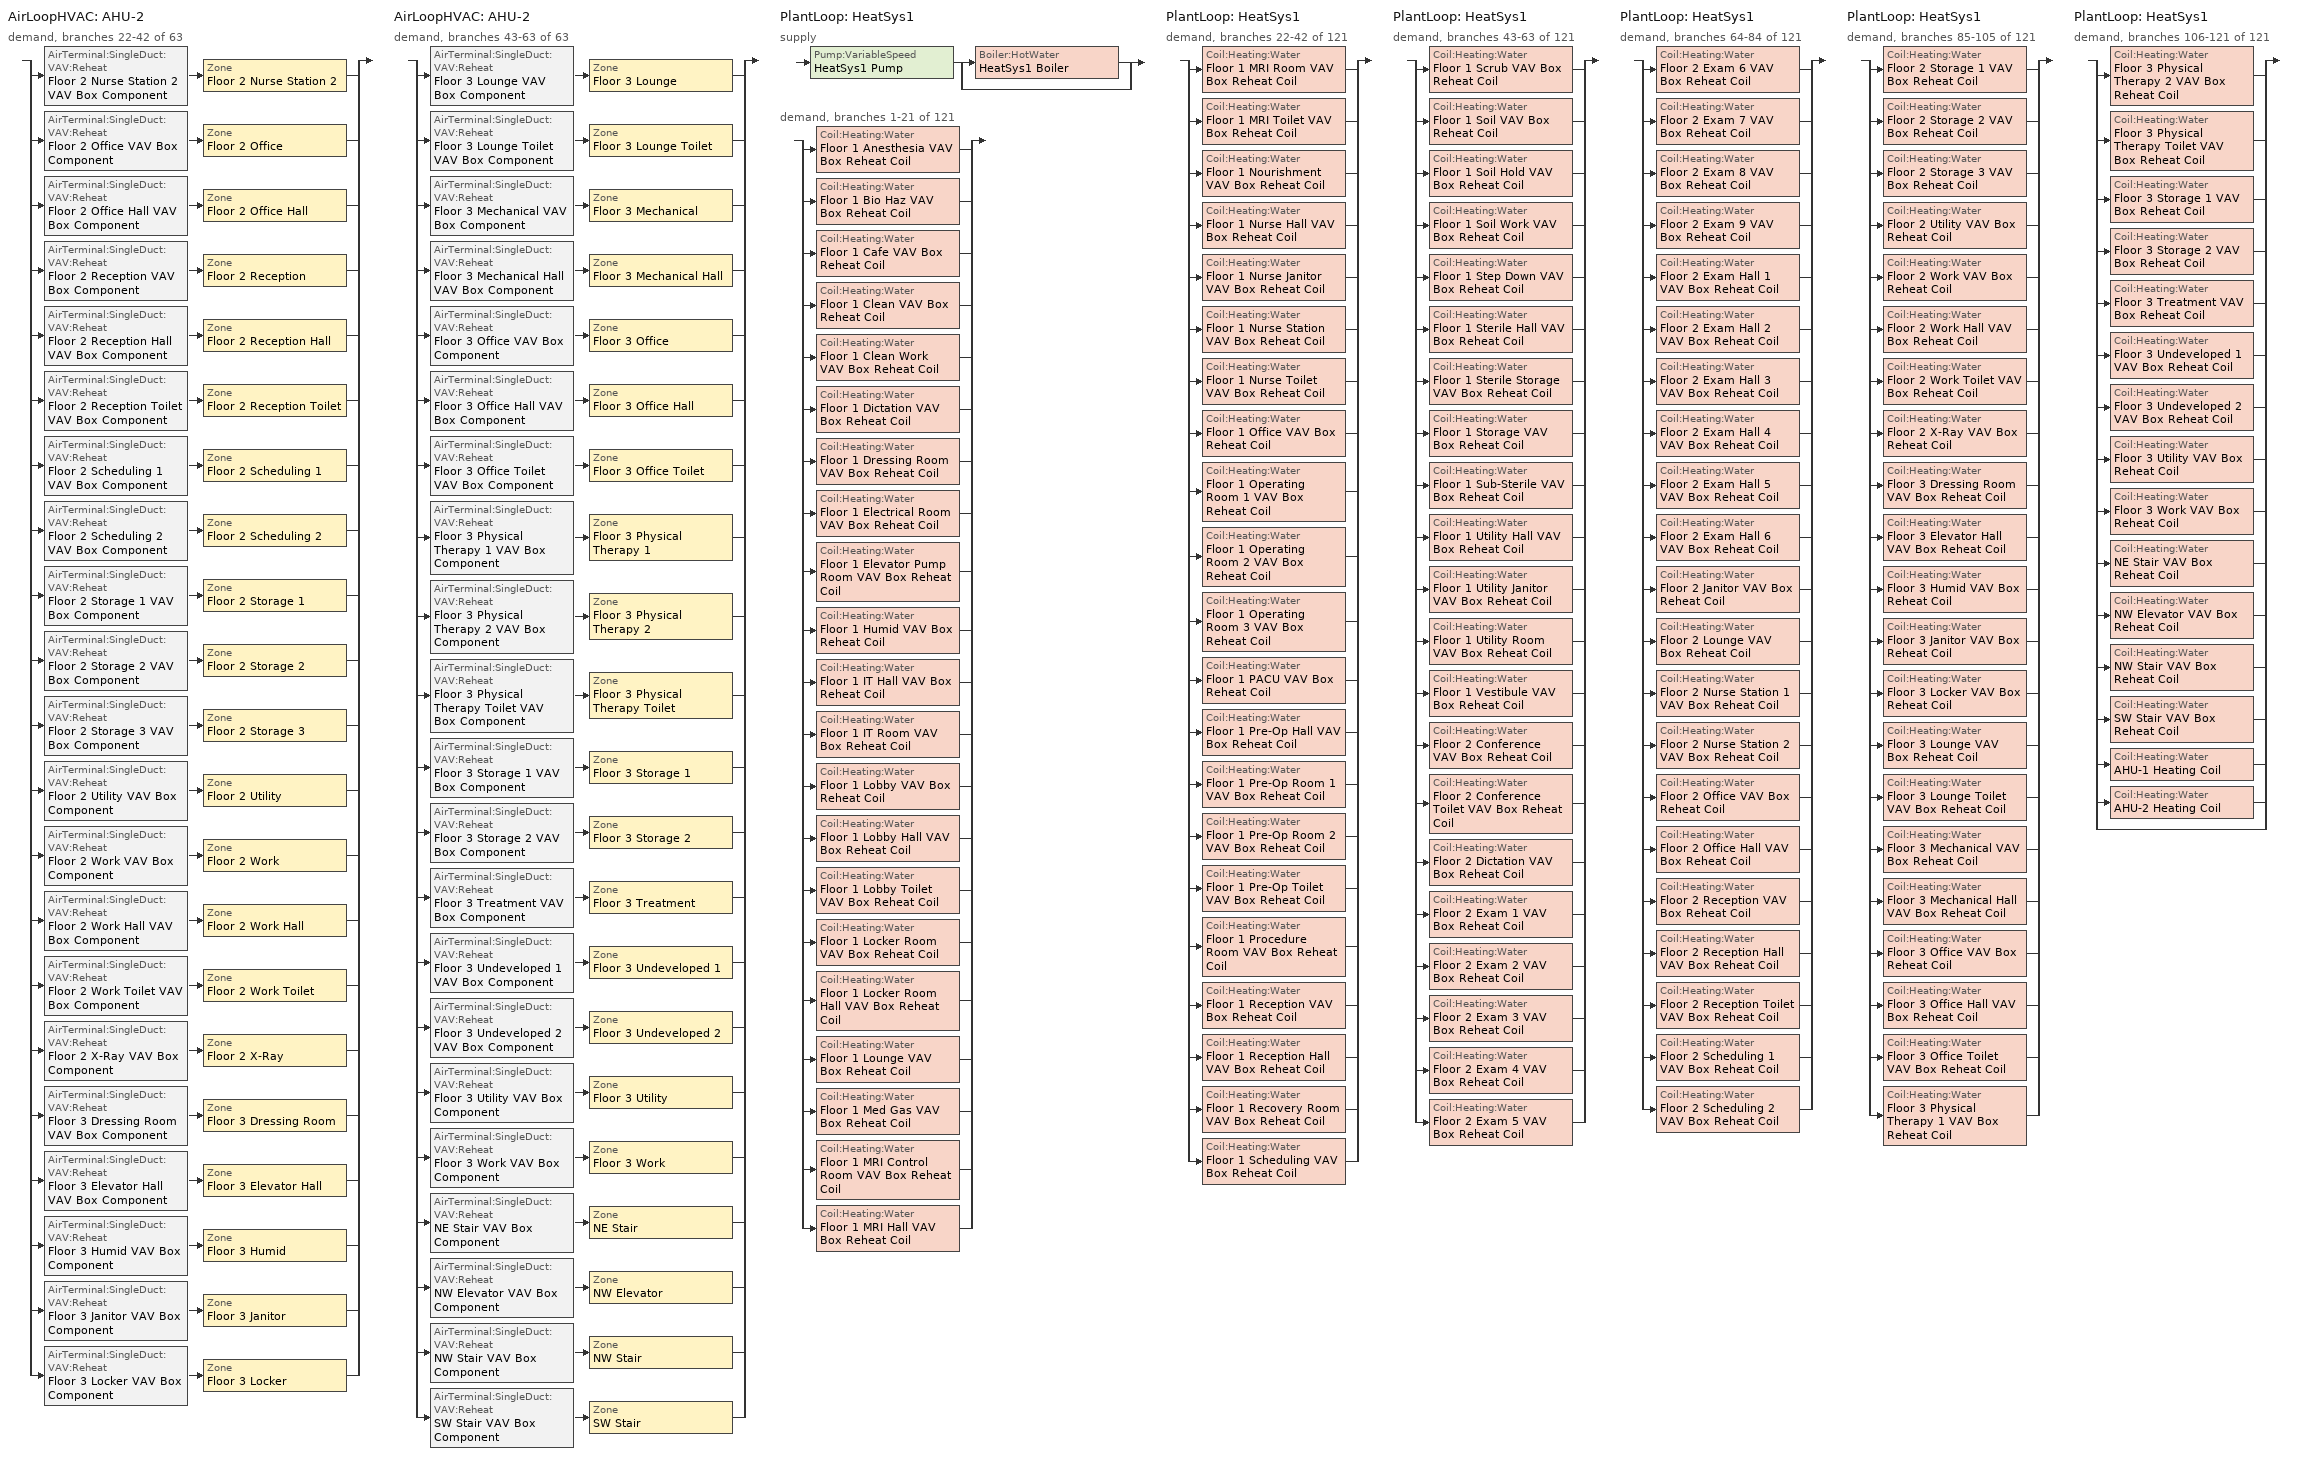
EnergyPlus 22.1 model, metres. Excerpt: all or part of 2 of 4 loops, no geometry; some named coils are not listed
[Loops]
AirLoopHVAC 'AHU-2'
 demand, branches 22-42 of 63: split
  | AirTerminal:SingleDuct:VAV:Reheat 'Floor 2 Nurse Station 2 VAV Box Component' > Zone 'Floor 2 Nurse Station 2'
  | AirTerminal:SingleDuct:VAV:Reheat 'Floor 2 Office VAV Box Component' > Zone 'Floor 2 Office'
  | AirTerminal:SingleDuct:VAV:Reheat 'Floor 2 Office Hall VAV Box Component' > Zone 'Floor 2 Office Hall'
  | AirTerminal:SingleDuct:VAV:Reheat 'Floor 2 Reception VAV Box Component' > Zone 'Floor 2 Reception'
  | AirTerminal:SingleDuct:VAV:Reheat 'Floor 2 Reception Hall VAV Box Component' > Zone 'Floor 2 Reception Hall'
  | AirTerminal:SingleDuct:VAV:Reheat 'Floor 2 Reception Toilet VAV Box Component' > Zone 'Floor 2 Reception Toilet'
  | AirTerminal:SingleDuct:VAV:Reheat 'Floor 2 Scheduling 1 VAV Box Component' > Zone 'Floor 2 Scheduling 1'
  | AirTerminal:SingleDuct:VAV:Reheat 'Floor 2 Scheduling 2 VAV Box Component' > Zone 'Floor 2 Scheduling 2'
  | AirTerminal:SingleDuct:VAV:Reheat 'Floor 2 Storage 1 VAV Box Component' > Zone 'Floor 2 Storage 1'
  | AirTerminal:SingleDuct:VAV:Reheat 'Floor 2 Storage 2 VAV Box Component' > Zone 'Floor 2 Storage 2'
  | AirTerminal:SingleDuct:VAV:Reheat 'Floor 2 Storage 3 VAV Box Component' > Zone 'Floor 2 Storage 3'
  | AirTerminal:SingleDuct:VAV:Reheat 'Floor 2 Utility VAV Box Component' > Zone 'Floor 2 Utility'
  | AirTerminal:SingleDuct:VAV:Reheat 'Floor 2 Work VAV Box Component' > Zone 'Floor 2 Work'
  | AirTerminal:SingleDuct:VAV:Reheat 'Floor 2 Work Hall VAV Box Component' > Zone 'Floor 2 Work Hall'
  | AirTerminal:SingleDuct:VAV:Reheat 'Floor 2 Work Toilet VAV Box Component' > Zone 'Floor 2 Work Toilet'
  | AirTerminal:SingleDuct:VAV:Reheat 'Floor 2 X-Ray VAV Box Component' > Zone 'Floor 2 X-Ray'
  | AirTerminal:SingleDuct:VAV:Reheat 'Floor 3 Dressing Room VAV Box Component' > Zone 'Floor 3 Dressing Room'
  | AirTerminal:SingleDuct:VAV:Reheat 'Floor 3 Elevator Hall VAV Box Component' > Zone 'Floor 3 Elevator Hall'
  | AirTerminal:SingleDuct:VAV:Reheat 'Floor 3 Humid VAV Box Component' > Zone 'Floor 3 Humid'
  | AirTerminal:SingleDuct:VAV:Reheat 'Floor 3 Janitor VAV Box Component' > Zone 'Floor 3 Janitor'
  | AirTerminal:SingleDuct:VAV:Reheat 'Floor 3 Locker VAV Box Component' > Zone 'Floor 3 Locker'
AirLoopHVAC 'AHU-2'
 demand, branches 43-63 of 63: split
  | AirTerminal:SingleDuct:VAV:Reheat 'Floor 3 Lounge VAV Box Component' > Zone 'Floor 3 Lounge'
  | AirTerminal:SingleDuct:VAV:Reheat 'Floor 3 Lounge Toilet VAV Box Component' > Zone 'Floor 3 Lounge Toilet'
  | AirTerminal:SingleDuct:VAV:Reheat 'Floor 3 Mechanical VAV Box Component' > Zone 'Floor 3 Mechanical'
  | AirTerminal:SingleDuct:VAV:Reheat 'Floor 3 Mechanical Hall VAV Box Component' > Zone 'Floor 3 Mechanical Hall'
  | AirTerminal:SingleDuct:VAV:Reheat 'Floor 3 Office VAV Box Component' > Zone 'Floor 3 Office'
  | AirTerminal:SingleDuct:VAV:Reheat 'Floor 3 Office Hall VAV Box Component' > Zone 'Floor 3 Office Hall'
  | AirTerminal:SingleDuct:VAV:Reheat 'Floor 3 Office Toilet VAV Box Component' > Zone 'Floor 3 Office Toilet'
  | AirTerminal:SingleDuct:VAV:Reheat 'Floor 3 Physical Therapy 1 VAV Box Component' > Zone 'Floor 3 Physical Therapy 1'
  | AirTerminal:SingleDuct:VAV:Reheat 'Floor 3 Physical Therapy 2 VAV Box Component' > Zone 'Floor 3 Physical Therapy 2'
  | AirTerminal:SingleDuct:VAV:Reheat 'Floor 3 Physical Therapy Toilet VAV Box Component' > Zone 'Floor 3 Physical Therapy Toilet'
  | AirTerminal:SingleDuct:VAV:Reheat 'Floor 3 Storage 1 VAV Box Component' > Zone 'Floor 3 Storage 1'
  | AirTerminal:SingleDuct:VAV:Reheat 'Floor 3 Storage 2 VAV Box Component' > Zone 'Floor 3 Storage 2'
  | AirTerminal:SingleDuct:VAV:Reheat 'Floor 3 Treatment VAV Box Component' > Zone 'Floor 3 Treatment'
  | AirTerminal:SingleDuct:VAV:Reheat 'Floor 3 Undeveloped 1 VAV Box Component' > Zone 'Floor 3 Undeveloped 1'
  | AirTerminal:SingleDuct:VAV:Reheat 'Floor 3 Undeveloped 2 VAV Box Component' > Zone 'Floor 3 Undeveloped 2'
  | AirTerminal:SingleDuct:VAV:Reheat 'Floor 3 Utility VAV Box Component' > Zone 'Floor 3 Utility'
  | AirTerminal:SingleDuct:VAV:Reheat 'Floor 3 Work VAV Box Component' > Zone 'Floor 3 Work'
  | AirTerminal:SingleDuct:VAV:Reheat 'NE Stair VAV Box Component' > Zone 'NE Stair'
  | AirTerminal:SingleDuct:VAV:Reheat 'NW Elevator VAV Box Component' > Zone 'NW Elevator'
  | AirTerminal:SingleDuct:VAV:Reheat 'NW Stair VAV Box Component' > Zone 'NW Stair'
  | AirTerminal:SingleDuct:VAV:Reheat 'SW Stair VAV Box Component' > Zone 'SW Stair'
PlantLoop 'HeatSys1'
 supply: Pump:VariableSpeed 'HeatSys1 Pump' > split
  | Boiler:HotWater 'HeatSys1 Boiler'
  | bypass
 demand, branches 1-21 of 121: split
  | Coil:Heating:Water 'Floor 1 Anesthesia VAV Box Reheat Coil'
  | Coil:Heating:Water 'Floor 1 Bio Haz VAV Box Reheat Coil'
  | Coil:Heating:Water 'Floor 1 Cafe VAV Box Reheat Coil'
  | Coil:Heating:Water 'Floor 1 Clean VAV Box Reheat Coil'
  | Coil:Heating:Water 'Floor 1 Clean Work VAV Box Reheat Coil'
  | Coil:Heating:Water 'Floor 1 Dictation VAV Box Reheat Coil'
  | Coil:Heating:Water 'Floor 1 Dressing Room VAV Box Reheat Coil'
  | Coil:Heating:Water 'Floor 1 Electrical Room VAV Box Reheat Coil'
  | Coil:Heating:Water 'Floor 1 Elevator Pump Room VAV Box Reheat Coil'
  | Coil:Heating:Water 'Floor 1 Humid VAV Box Reheat Coil'
  | Coil:Heating:Water 'Floor 1 IT Hall VAV Box Reheat Coil'
  | Coil:Heating:Water 'Floor 1 IT Room VAV Box Reheat Coil'
  | Coil:Heating:Water 'Floor 1 Lobby VAV Box Reheat Coil'
  | Coil:Heating:Water 'Floor 1 Lobby Hall VAV Box Reheat Coil'
  | Coil:Heating:Water 'Floor 1 Lobby Toilet VAV Box Reheat Coil'
  | Coil:Heating:Water 'Floor 1 Locker Room VAV Box Reheat Coil'
  | Coil:Heating:Water 'Floor 1 Locker Room Hall VAV Box Reheat Coil'
  | Coil:Heating:Water 'Floor 1 Lounge VAV Box Reheat Coil'
  | Coil:Heating:Water 'Floor 1 Med Gas VAV Box Reheat Coil'
  | Coil:Heating:Water 'Floor 1 MRI Control Room VAV Box Reheat Coil'
  | Coil:Heating:Water 'Floor 1 MRI Hall VAV Box Reheat Coil'
PlantLoop 'HeatSys1'
 demand, branches 22-42 of 121: split
  | Coil:Heating:Water 'Floor 1 MRI Room VAV Box Reheat Coil'
  | Coil:Heating:Water 'Floor 1 MRI Toilet VAV Box Reheat Coil'
  | Coil:Heating:Water 'Floor 1 Nourishment VAV Box Reheat Coil'
  | Coil:Heating:Water 'Floor 1 Nurse Hall VAV Box Reheat Coil'
  | Coil:Heating:Water 'Floor 1 Nurse Janitor VAV Box Reheat Coil'
  | Coil:Heating:Water 'Floor 1 Nurse Station VAV Box Reheat Coil'
  | Coil:Heating:Water 'Floor 1 Nurse Toilet VAV Box Reheat Coil'
  | Coil:Heating:Water 'Floor 1 Office VAV Box Reheat Coil'
  | Coil:Heating:Water 'Floor 1 Operating Room 1 VAV Box Reheat Coil'
  | Coil:Heating:Water 'Floor 1 Operating Room 2 VAV Box Reheat Coil'
  | Coil:Heating:Water 'Floor 1 Operating Room 3 VAV Box Reheat Coil'
  | Coil:Heating:Water 'Floor 1 PACU VAV Box Reheat Coil'
  | Coil:Heating:Water 'Floor 1 Pre-Op Hall VAV Box Reheat Coil'
  | Coil:Heating:Water 'Floor 1 Pre-Op Room 1 VAV Box Reheat Coil'
  | Coil:Heating:Water 'Floor 1 Pre-Op Room 2 VAV Box Reheat Coil'
  | Coil:Heating:Water 'Floor 1 Pre-Op Toilet VAV Box Reheat Coil'
  | Coil:Heating:Water 'Floor 1 Procedure Room VAV Box Reheat Coil'
  | Coil:Heating:Water 'Floor 1 Reception VAV Box Reheat Coil'
  | Coil:Heating:Water 'Floor 1 Reception Hall VAV Box Reheat Coil'
  | Coil:Heating:Water 'Floor 1 Recovery Room VAV Box Reheat Coil'
  | Coil:Heating:Water 'Floor 1 Scheduling VAV Box Reheat Coil'
PlantLoop 'HeatSys1'
 demand, branches 43-63 of 121: split
  | Coil:Heating:Water 'Floor 1 Scrub VAV Box Reheat Coil'
  | Coil:Heating:Water 'Floor 1 Soil VAV Box Reheat Coil'
  | Coil:Heating:Water 'Floor 1 Soil Hold VAV Box Reheat Coil'
  | Coil:Heating:Water 'Floor 1 Soil Work VAV Box Reheat Coil'
  | Coil:Heating:Water 'Floor 1 Step Down VAV Box Reheat Coil'
  | Coil:Heating:Water 'Floor 1 Sterile Hall VAV Box Reheat Coil'
  | Coil:Heating:Water 'Floor 1 Sterile Storage VAV Box Reheat Coil'
  | Coil:Heating:Water 'Floor 1 Storage VAV Box Reheat Coil'
  | Coil:Heating:Water 'Floor 1 Sub-Sterile VAV Box Reheat Coil'
  | Coil:Heating:Water 'Floor 1 Utility Hall VAV Box Reheat Coil'
  | Coil:Heating:Water 'Floor 1 Utility Janitor VAV Box Reheat Coil'
  | Coil:Heating:Water 'Floor 1 Utility Room VAV Box Reheat Coil'
  | Coil:Heating:Water 'Floor 1 Vestibule VAV Box Reheat Coil'
  | Coil:Heating:Water 'Floor 2 Conference VAV Box Reheat Coil'
  | Coil:Heating:Water 'Floor 2 Conference Toilet VAV Box Reheat Coil'
  | Coil:Heating:Water 'Floor 2 Dictation VAV Box Reheat Coil'
  | Coil:Heating:Water 'Floor 2 Exam 1 VAV Box Reheat Coil'
  | Coil:Heating:Water 'Floor 2 Exam 2 VAV Box Reheat Coil'
  | Coil:Heating:Water 'Floor 2 Exam 3 VAV Box Reheat Coil'
  | Coil:Heating:Water 'Floor 2 Exam 4 VAV Box Reheat Coil'
  | Coil:Heating:Water 'Floor 2 Exam 5 VAV Box Reheat Coil'
PlantLoop 'HeatSys1'
 demand, branches 64-84 of 121: split
  | Coil:Heating:Water 'Floor 2 Exam 6 VAV Box Reheat Coil'
  | Coil:Heating:Water 'Floor 2 Exam 7 VAV Box Reheat Coil'
  | Coil:Heating:Water 'Floor 2 Exam 8 VAV Box Reheat Coil'
  | Coil:Heating:Water 'Floor 2 Exam 9 VAV Box Reheat Coil'
  | Coil:Heating:Water 'Floor 2 Exam Hall 1 VAV Box Reheat Coil'
  | Coil:Heating:Water 'Floor 2 Exam Hall 2 VAV Box Reheat Coil'
  | Coil:Heating:Water 'Floor 2 Exam Hall 3 VAV Box Reheat Coil'
  | Coil:Heating:Water 'Floor 2 Exam Hall 4 VAV Box Reheat Coil'
  | Coil:Heating:Water 'Floor 2 Exam Hall 5 VAV Box Reheat Coil'
  | Coil:Heating:Water 'Floor 2 Exam Hall 6 VAV Box Reheat Coil'
  | Coil:Heating:Water 'Floor 2 Janitor VAV Box Reheat Coil'
  | Coil:Heating:Water 'Floor 2 Lounge VAV Box Reheat Coil'
  | Coil:Heating:Water 'Floor 2 Nurse Station 1 VAV Box Reheat Coil'
  | Coil:Heating:Water 'Floor 2 Nurse Station 2 VAV Box Reheat Coil'
  | Coil:Heating:Water 'Floor 2 Office VAV Box Reheat Coil'
  | Coil:Heating:Water 'Floor 2 Office Hall VAV Box Reheat Coil'
  | Coil:Heating:Water 'Floor 2 Reception VAV Box Reheat Coil'
  | Coil:Heating:Water 'Floor 2 Reception Hall VAV Box Reheat Coil'
  | Coil:Heating:Water 'Floor 2 Reception Toilet VAV Box Reheat Coil'
  | Coil:Heating:Water 'Floor 2 Scheduling 1 VAV Box Reheat Coil'
  | Coil:Heating:Water 'Floor 2 Scheduling 2 VAV Box Reheat Coil'
PlantLoop 'HeatSys1'
 demand, branches 85-105 of 121: split
  | Coil:Heating:Water 'Floor 2 Storage 1 VAV Box Reheat Coil'
  | Coil:Heating:Water 'Floor 2 Storage 2 VAV Box Reheat Coil'
  | Coil:Heating:Water 'Floor 2 Storage 3 VAV Box Reheat Coil'
  | Coil:Heating:Water 'Floor 2 Utility VAV Box Reheat Coil'
  | Coil:Heating:Water 'Floor 2 Work VAV Box Reheat Coil'
  | Coil:Heating:Water 'Floor 2 Work Hall VAV Box Reheat Coil'
  | Coil:Heating:Water 'Floor 2 Work Toilet VAV Box Reheat Coil'
  | Coil:Heating:Water 'Floor 2 X-Ray VAV Box Reheat Coil'
  | Coil:Heating:Water 'Floor 3 Dressing Room VAV Box Reheat Coil'
  | Coil:Heating:Water 'Floor 3 Elevator Hall VAV Box Reheat Coil'
  | Coil:Heating:Water 'Floor 3 Humid VAV Box Reheat Coil'
  | Coil:Heating:Water 'Floor 3 Janitor VAV Box Reheat Coil'
  | Coil:Heating:Water 'Floor 3 Locker VAV Box Reheat Coil'
  | Coil:Heating:Water 'Floor 3 Lounge VAV Box Reheat Coil'
  | Coil:Heating:Water 'Floor 3 Lounge Toilet VAV Box Reheat Coil'
  | Coil:Heating:Water 'Floor 3 Mechanical VAV Box Reheat Coil'
  | Coil:Heating:Water 'Floor 3 Mechanical Hall VAV Box Reheat Coil'
  | Coil:Heating:Water 'Floor 3 Office VAV Box Reheat Coil'
  | Coil:Heating:Water 'Floor 3 Office Hall VAV Box Reheat Coil'
  | Coil:Heating:Water 'Floor 3 Office Toilet VAV Box Reheat Coil'
  | Coil:Heating:Water 'Floor 3 Physical Therapy 1 VAV Box Reheat Coil'
PlantLoop 'HeatSys1'
 demand, branches 106-121 of 121: split
  | Coil:Heating:Water 'Floor 3 Physical Therapy 2 VAV Box Reheat Coil'
  | Coil:Heating:Water 'Floor 3 Physical Therapy Toilet VAV Box Reheat Coil'
  | Coil:Heating:Water 'Floor 3 Storage 1 VAV Box Reheat Coil'
  | Coil:Heating:Water 'Floor 3 Storage 2 VAV Box Reheat Coil'
  | Coil:Heating:Water 'Floor 3 Treatment VAV Box Reheat Coil'
  | Coil:Heating:Water 'Floor 3 Undeveloped 1 VAV Box Reheat Coil'
  | Coil:Heating:Water 'Floor 3 Undeveloped 2 VAV Box Reheat Coil'
  | Coil:Heating:Water 'Floor 3 Utility VAV Box Reheat Coil'
  | Coil:Heating:Water 'Floor 3 Work VAV Box Reheat Coil'
  | Coil:Heating:Water 'NE Stair VAV Box Reheat Coil'
  | Coil:Heating:Water 'NW Elevator VAV Box Reheat Coil'
  | Coil:Heating:Water 'NW Stair VAV Box Reheat Coil'
  | Coil:Heating:Water 'SW Stair VAV Box Reheat Coil'
  | Coil:Heating:Water 'AHU-1 Heating Coil'
  | Coil:Heating:Water 'AHU-2 Heating Coil'
  | bypass
[EnergyManagementSystem:Sensor]
BoilerPLR: Output:Variable or Output:Meter Index Key=HeatSys1 Boiler; Output:Variable or Output:Meter=Boiler Part Load Ratio
[DesignSpecification:ZoneAirDistribution]
VAV_Zone_AirDistribution: Zone Air Distribution Effectiveness in Cooling Mode=1; Zone Air Distribution Effectiveness in Heating Mode=1; Minimum Zone Ventilation Efficiency=0.6
[Sizing:Plant]
HeatSys1: Loop Type=Heating; Design Loop Exit Temperature {C}=82.22; Loop Design Temperature Difference {deltaC}=27.78
[Pump:VariableSpeed]
HeatSys1 Pump: AUTOSIZE, 180705.7, AUTOSIZE, 0.909, 0, 0, 3.2485, -4.7443, 2.5295, Intermittent, 1.4999
[Boiler:HotWater]
HeatSys1 Boiler: Fuel Type=NaturalGas; Nominal Capacity {W}=157083; Nominal Thermal Efficiency=0.8; Efficiency Curve Temperature Evaluation Variable=LeavingBoiler; Normalized Boiler Efficiency Curve=HeatSys1 Boiler Efficiency Curve; Design Water Flow Rate {m3/s}=AUTOSIZE; Minimum Part Load Ratio=0; Maximum Part Load Ratio=1.2; Optimum Part Load Ratio=1; Water Outlet Upper Temperature Limit {C}=95; Boiler Flow Mode=LeavingSetpointModulated; Parasitic Electric Load {W}=0; Sizing Factor=0.3
[SetpointManager:Scheduled] Control Variable=Temperature; Schedule=HeatSys1 Loop Setpoint Sched
Name | Setpoint Node or NodeList
HeatSys1 Loop Setpoint Manager | HeatSys1 Supply Outlet Node
HeatSys1 Boiler Setpoint Manager | HeatSys1 Supply Equipment Outlet Node
[PlantLoop]
HeatSys1: Fluid Type=Water; Plant Equipment Operation Scheme=HeatSys1 Loop Operation Scheme List; Maximum Loop Temperature {C}=100; Minimum Loop Temperature {C}=10; Maximum Loop Flow Rate {m3/s}=AUTOSIZE; Minimum Loop Flow Rate {m3/s}=0; Plant Loop Volume {m3}=AUTOSIZE; Load Distribution Scheme=Optimal
[PlantEquipmentList]
HeatSys1 Equipment List: HeatSys1 Boiler
[PlantEquipmentOperation:HeatingLoad]
HeatSys1 Operation Scheme: Load Range 1 Lower Limit {W}=0; Load Range 1 Upper Limit {W}=1000000000000000; Range 1 Equipment List=HeatSys1 Equipment List
[PlantEquipmentOperationSchemes]
HeatSys1 Loop Operation Scheme List: Control Scheme 1=HeatSys1 Operation Scheme; Control Scheme 1 Schedule=PlantOnSched
[Coil:Heating:Water] Availability Schedule=Always_On; U-Factor Times Area Value {W/K}=AUTOSIZE; Maximum Water Flow Rate {m3/s}=AUTOSIZE; Performance Input Method=UFactorTimesAreaAndDesignWaterFlowRate; Rated Capacity {W}=AUTOSIZE; Rated Inlet Water Temperature {C}=82.22; Rated Inlet Air Temperature {C}=-20; Rated Outlet Water Temperature {C}=54.44; Rated Outlet Air Temperature {C}=32.2
Floor 1 Anesthesia VAV Box Reheat Coil; Floor 1 Bio Haz VAV Box Reheat Coil; Floor 1 Cafe VAV Box Reheat Coil; Floor 1 Clean VAV Box Reheat Coil; Floor 1 Clean Work VAV Box Reheat Coil; Floor 1 Dictation VAV Box Reheat Coil; Floor 1 Dressing Room VAV Box Reheat Coil; Floor 1 Electrical Room VAV Box Reheat Coil; Floor 1 Elevator Pump Room VAV Box Reheat Coil; Floor 1 Humid VAV Box Reheat Coil; Floor 1 IT Hall VAV Box Reheat Coil; Floor 1 IT Room VAV Box Reheat Coil; Floor 1 Lobby VAV Box Reheat Coil; Floor 1 Lobby Hall VAV Box Reheat Coil; Floor 1 Lobby Toilet VAV Box Reheat Coil; Floor 1 Locker Room VAV Box Reheat Coil; Floor 1 Locker Room Hall VAV Box Reheat Coil; Floor 1 Lounge VAV Box Reheat Coil; Floor 1 Med Gas VAV Box Reheat Coil; Floor 1 MRI Control Room VAV Box Reheat Coil; Floor 1 MRI Hall VAV Box Reheat Coil; Floor 1 MRI Room VAV Box Reheat Coil; Floor 1 MRI Toilet VAV Box Reheat Coil; Floor 1 Nourishment VAV Box Reheat Coil; Floor 1 Nurse Hall VAV Box Reheat Coil; Floor 1 Nurse Janitor VAV Box Reheat Coil; Floor 1 Nurse Station VAV Box Reheat Coil; Floor 1 Nurse Toilet VAV Box Reheat Coil; Floor 1 Office VAV Box Reheat Coil; Floor 1 Operating Room 1 VAV Box Reheat Coil; Floor 1 Operating Room 2 VAV Box Reheat Coil; Floor 1 Operating Room 3 VAV Box Reheat Coil; Floor 1 PACU VAV Box Reheat Coil; Floor 1 Pre-Op Hall VAV Box Reheat Coil; Floor 1 Pre-Op Room 1 VAV Box Reheat Coil; Floor 1 Pre-Op Room 2 VAV Box Reheat Coil; Floor 1 Pre-Op Toilet VAV Box Reheat Coil; Floor 1 Procedure Room VAV Box Reheat Coil; Floor 1 Reception VAV Box Reheat Coil; Floor 1 Reception Hall VAV Box Reheat Coil; Floor 1 Recovery Room VAV Box Reheat Coil; Floor 1 Scheduling VAV Box Reheat Coil; Floor 1 Scrub VAV Box Reheat Coil; Floor 1 Soil VAV Box Reheat Coil; Floor 1 Soil Hold VAV Box Reheat Coil; Floor 1 Soil Work VAV Box Reheat Coil; Floor 1 Step Down VAV Box Reheat Coil; Floor 1 Sterile Hall VAV Box Reheat Coil; Floor 1 Sterile Storage VAV Box Reheat Coil; Floor 1 Storage VAV Box Reheat Coil; Floor 1 Sub-Sterile VAV Box Reheat Coil; Floor 1 Utility Hall VAV Box Reheat Coil; Floor 1 Utility Janitor VAV Box Reheat Coil; Floor 1 Utility Room VAV Box Reheat Coil; Floor 1 Vestibule VAV Box Reheat Coil; Floor 2 Conference VAV Box Reheat Coil; Floor 2 Conference Toilet VAV Box Reheat Coil; Floor 2 Dictation VAV Box Reheat Coil; Floor 2 Exam 1 VAV Box Reheat Coil; Floor 2 Exam 2 VAV Box Reheat Coil; Floor 2 Exam 3 VAV Box Reheat Coil; Floor 2 Exam 4 VAV Box Reheat Coil; Floor 2 Exam 5 VAV Box Reheat Coil; Floor 2 Exam 6 VAV Box Reheat Coil; Floor 2 Exam 7 VAV Box Reheat Coil; Floor 2 Exam 8 VAV Box Reheat Coil; Floor 2 Exam 9 VAV Box Reheat Coil; Floor 2 Exam Hall 1 VAV Box Reheat Coil; Floor 2 Exam Hall 2 VAV Box Reheat Coil; Floor 2 Exam Hall 3 VAV Box Reheat Coil; Floor 2 Exam Hall 4 VAV Box Reheat Coil; Floor 2 Exam Hall 5 VAV Box Reheat Coil; Floor 2 Exam Hall 6 VAV Box Reheat Coil; Floor 2 Janitor VAV Box Reheat Coil; Floor 2 Lounge VAV Box Reheat Coil; Floor 2 Nurse Station 1 VAV Box Reheat Coil; Floor 2 Nurse Station 2 VAV Box Reheat Coil; Floor 2 Office VAV Box Reheat Coil; Floor 2 Office Hall VAV Box Reheat Coil; Floor 2 Reception VAV Box Reheat Coil; Floor 2 Reception Hall VAV Box Reheat Coil; Floor 2 Reception Toilet VAV Box Reheat Coil; Floor 2 Scheduling 1 VAV Box Reheat Coil; Floor 2 Scheduling 2 VAV Box Reheat Coil; Floor 2 Storage 1 VAV Box Reheat Coil; Floor 2 Storage 2 VAV Box Reheat Coil; Floor 2 Storage 3 VAV Box Reheat Coil; Floor 2 Utility VAV Box Reheat Coil; Floor 2 Work VAV Box Reheat Coil; Floor 2 Work Hall VAV Box Reheat Coil; Floor 2 Work Toilet VAV Box Reheat Coil; Floor 2 X-Ray VAV Box Reheat Coil; Floor 3 Dressing Room VAV Box Reheat Coil; Floor 3 Elevator Hall VAV Box Reheat Coil; Floor 3 Humid VAV Box Reheat Coil; Floor 3 Janitor VAV Box Reheat Coil; Floor 3 Locker VAV Box Reheat Coil; Floor 3 Lounge VAV Box Reheat Coil; Floor 3 Lounge Toilet VAV Box Reheat Coil; Floor 3 Mechanical VAV Box Reheat Coil; Floor 3 Mechanical Hall VAV Box Reheat Coil; Floor 3 Office VAV Box Reheat Coil; Floor 3 Office Hall VAV Box Reheat Coil; Floor 3 Office Toilet VAV Box Reheat Coil; Floor 3 Physical Therapy 1 VAV Box Reheat Coil; Floor 3 Physical Therapy 2 VAV Box Reheat Coil; Floor 3 Physical Therapy Toilet VAV Box Reheat Coil; Floor 3 Storage 1 VAV Box Reheat Coil; Floor 3 Storage 2 VAV Box Reheat Coil; Floor 3 Treatment VAV Box Reheat Coil; Floor 3 Undeveloped 1 VAV Box Reheat Coil; Floor 3 Undeveloped 2 VAV Box Reheat Coil; Floor 3 Utility VAV Box Reheat Coil; Floor 3 Work VAV Box Reheat Coil; NE Stair VAV Box Reheat Coil; NW Elevator VAV Box Reheat Coil; NW Stair VAV Box Reheat Coil; SW Stair VAV Box Reheat Coil
[Sizing:Zone] Zone Cooling Design Supply Air Temperature Input Method=SupplyAirTemperature; Zone Cooling Design Supply Air Temperature {C}=12.8; Zone Heating Design Supply Air Temperature Input Method=SupplyAirTemperature; Zone Heating Design Supply Air Temperature {C}=40; Zone Cooling Design Supply Air Humidity Ratio {kg-H2O/kg-air}=0.0085; Zone Heating Design Supply Air Humidity Ratio {kgWater/kgDryAir}=0.008; Cooling Design Air Flow Rate {m3/s}=0; Cooling Minimum Air Flow Fraction=0; Heating Design Air Flow Method=DesignDay; Heating Design Air Flow Rate {m3/s}=0; Design Specification Zone Air Distribution Object=VAV_Zone_AirDistribution
Name | Design Specification Outdoor Air Object | Cooling Design Air Flow Method | Cooling Minimum Air Flow per Zone Floor Area {m3/s-m2} | Zone Heating Sizing Factor | Zone Cooling Sizing Factor
Floor 2 Nurse Station 2 | SZ DSOA Floor 2 Nurse Station 2 | DesignDay
Floor 2 Office | SZ DSOA Floor 2 Office | DesignDay
Floor 2 Office Hall | SZ DSOA Floor 2 Office Hall | DesignDay
Floor 2 Reception | SZ DSOA Floor 2 Reception | DesignDay
Floor 2 Reception Hall | SZ DSOA Floor 2 Reception Hall | DesignDay
Floor 2 Reception Toilet | SZ DSOA Floor 2 Reception Toilet | DesignDayWithLimit | 0
Floor 2 Scheduling 1 | SZ DSOA Floor 2 Scheduling 1 | DesignDay
Floor 2 Scheduling 2 | SZ DSOA Floor 2 Scheduling 2 | DesignDay
Floor 2 Storage 1 | SZ DSOA Floor 2 Storage 1 | DesignDay
Floor 2 Storage 2 | SZ DSOA Floor 2 Storage 2 | DesignDay
Floor 2 Storage 3 | SZ DSOA Floor 2 Storage 3 | DesignDay
Floor 2 Utility | SZ DSOA Floor 2 Utility | DesignDay
Floor 2 Work | SZ DSOA Floor 2 Work | DesignDay
Floor 2 Work Hall | SZ DSOA Floor 2 Work Hall | DesignDay
Floor 2 Work Toilet | SZ DSOA Floor 2 Work Toilet | DesignDayWithLimit | 0
Floor 2 X-Ray | SZ DSOA Floor 2 X-Ray | DesignDayWithLimit | 0 | 1.35 | 1.35
Floor 3 Dressing Room | SZ DSOA Floor 3 Dressing Room | DesignDay
Floor 3 Elevator Hall | SZ DSOA Floor 3 Elevator Hall | DesignDay
Floor 3 Humid | SZ DSOA Floor 3 Humid | DesignDay
Floor 3 Janitor | SZ DSOA Floor 3 Janitor | DesignDay
Floor 3 Locker | SZ DSOA Floor 3 Locker | DesignDay
Floor 3 Lounge | SZ DSOA Floor 3 Lounge | DesignDay
Floor 3 Lounge Toilet | SZ DSOA Floor 3 Lounge Toilet | DesignDayWithLimit | 0
Floor 3 Mechanical | SZ DSOA Floor 3 Mechanical | DesignDay
Floor 3 Mechanical Hall | SZ DSOA Floor 3 Mechanical Hall | DesignDay
Floor 3 Office | SZ DSOA Floor 3 Office | DesignDay
Floor 3 Office Hall | SZ DSOA Floor 3 Office Hall | DesignDay
Floor 3 Office Toilet | SZ DSOA Floor 3 Office Toilet | DesignDayWithLimit | 0
Floor 3 Physical Therapy 1 | SZ DSOA Floor 3 Physical Therapy 1 | DesignDayWithLimit | 0.00507968
Floor 3 Physical Therapy 2 | SZ DSOA Floor 3 Physical Therapy 2 | DesignDayWithLimit | 0.00507968
Floor 3 Physical Therapy Toilet | SZ DSOA Floor 3 Physical Therapy Toilet | DesignDayWithLimit | 0
Floor 3 Storage 1 | SZ DSOA Floor 3 Storage 1 | DesignDay
Floor 3 Storage 2 | SZ DSOA Floor 3 Storage 2 | DesignDay
Floor 3 Treatment | SZ DSOA Floor 3 Treatment | DesignDayWithLimit | 0.00507968
Floor 3 Undeveloped 1 | SZ DSOA Floor 3 Undeveloped 1 | DesignDay
Floor 3 Undeveloped 2 | SZ DSOA Floor 3 Undeveloped 2 | DesignDay
Floor 3 Utility | SZ DSOA Floor 3 Utility | DesignDay
Floor 3 Work | SZ DSOA Floor 3 Work | DesignDay
NE Stair | SZ DSOA NE Stair | DesignDay
NW Elevator | SZ DSOA NW Elevator | DesignDay
NW Stair | SZ DSOA NW Stair | DesignDay
SW Stair | SZ DSOA SW Stair | DesignDay
[DesignSpecification:OutdoorAir] Outdoor Air Method=Flow/Area
Name | Outdoor Air Flow per Zone Floor Area {m3/s-m2}
SZ DSOA Floor 2 Nurse Station 2 | 0.000812799
SZ DSOA Floor 2 Office; SZ DSOA Floor 2 Scheduling 1; SZ DSOA Floor 2 Scheduling 2; SZ DSOA Floor 2 Work; SZ DSOA Floor 3 Dressing Room; SZ DSOA Floor 3 Humid; SZ DSOA Floor 3 Office; SZ DSOA Floor 3 Work | 0.0004318
SZ DSOA Floor 2 Office Hall; SZ DSOA Floor 2 Reception Hall; SZ DSOA Floor 2 Work Hall; SZ DSOA Floor 3 Elevator Hall; SZ DSOA Floor 3 Mechanical Hall; SZ DSOA Floor 3 Office Hall; SZ DSOA NE Stair; SZ DSOA NW Stair; SZ DSOA SW Stair | 0.0003048
SZ DSOA Floor 2 Reception | 0.0010668
SZ DSOA Floor 2 Reception Toilet; SZ DSOA Floor 2 Work Toilet; SZ DSOA Floor 3 Lounge Toilet; SZ DSOA Floor 3 Mechanical; SZ DSOA Floor 3 Office Toilet; SZ DSOA Floor 3 Physical Therapy Toilet; SZ DSOA NW Elevator | 0
SZ DSOA Floor 2 Storage 1; SZ DSOA Floor 2 Storage 2; SZ DSOA Floor 2 Storage 3; SZ DSOA Floor 2 Utility; SZ DSOA Floor 3 Janitor; SZ DSOA Floor 3 Storage 1; SZ DSOA Floor 3 Storage 2; SZ DSOA Floor 3 Undeveloped 1; SZ DSOA Floor 3 Undeveloped 2; SZ DSOA Floor 3 Utility | 0.000609599
SZ DSOA Floor 2 X-Ray; SZ DSOA Floor 3 Physical Therapy 1; SZ DSOA Floor 3 Physical Therapy 2; SZ DSOA Floor 3 Treatment | 0.001524
SZ DSOA Floor 3 Locker; SZ DSOA Floor 3 Lounge | 0.000685799
[ZoneControl:Thermostat] Control Type Schedule=Dual Zone Control Type Sched
Name | Zone or ZoneList | Control 1
Floor 2 Nurse Station 2 Thermostat | Floor 2 Nurse Station 2 | Floor 2 Nurse Station 2 Dual SP Control
Floor 2 Office Thermostat | Floor 2 Office | Floor 2 Office Dual SP Control
Floor 2 Office Hall Thermostat | Floor 2 Office Hall | Floor 2 Office Hall Dual SP Control
Floor 2 Reception Thermostat | Floor 2 Reception | Floor 2 Reception Dual SP Control
Floor 2 Reception Hall Thermostat | Floor 2 Reception Hall | Floor 2 Reception Hall Dual SP Control
Floor 2 Reception Toilet Thermostat | Floor 2 Reception Toilet | Floor 2 Reception Toilet Dual SP Control
Floor 2 Scheduling 1 Thermostat | Floor 2 Scheduling 1 | Floor 2 Scheduling 1 Dual SP Control
Floor 2 Scheduling 2 Thermostat | Floor 2 Scheduling 2 | Floor 2 Scheduling 2 Dual SP Control
Floor 2 Storage 1 Thermostat | Floor 2 Storage 1 | Floor 2 Storage 1 Dual SP Control
Floor 2 Storage 2 Thermostat | Floor 2 Storage 2 | Floor 2 Storage 2 Dual SP Control
Floor 2 Storage 3 Thermostat | Floor 2 Storage 3 | Floor 2 Storage 3 Dual SP Control
Floor 2 Utility Thermostat | Floor 2 Utility | Floor 2 Utility Dual SP Control
Floor 2 Work Thermostat | Floor 2 Work | Floor 2 Work Dual SP Control
Floor 2 Work Hall Thermostat | Floor 2 Work Hall | Floor 2 Work Hall Dual SP Control
Floor 2 Work Toilet Thermostat | Floor 2 Work Toilet | Floor 2 Work Toilet Dual SP Control
Floor 2 X-Ray Thermostat | Floor 2 X-Ray | Floor 2 X-Ray Dual SP Control
Floor 3 Dressing Room Thermostat | Floor 3 Dressing Room | Floor 3 Dressing Room Dual SP Control
Floor 3 Elevator Hall Thermostat | Floor 3 Elevator Hall | Floor 3 Elevator Hall Dual SP Control
Floor 3 Humid Thermostat | Floor 3 Humid | Floor 3 Humid Dual SP Control
Floor 3 Janitor Thermostat | Floor 3 Janitor | Floor 3 Janitor Dual SP Control
Floor 3 Locker Thermostat | Floor 3 Locker | Floor 3 Locker Dual SP Control
Floor 3 Lounge Thermostat | Floor 3 Lounge | Floor 3 Lounge Dual SP Control
Floor 3 Lounge Toilet Thermostat | Floor 3 Lounge Toilet | Floor 3 Lounge Toilet Dual SP Control
Floor 3 Mechanical Thermostat | Floor 3 Mechanical | Floor 3 Mechanical Dual SP Control
Floor 3 Mechanical Hall Thermostat | Floor 3 Mechanical Hall | Floor 3 Mechanical Hall Dual SP Control
Floor 3 Office Thermostat | Floor 3 Office | Floor 3 Office Dual SP Control
Floor 3 Office Hall Thermostat | Floor 3 Office Hall | Floor 3 Office Hall Dual SP Control
Floor 3 Office Toilet Thermostat | Floor 3 Office Toilet | Floor 3 Office Toilet Dual SP Control
Floor 3 Physical Therapy 1 Thermostat | Floor 3 Physical Therapy 1 | Floor 3 Physical Therapy 1 Dual SP Control
Floor 3 Physical Therapy 2 Thermostat | Floor 3 Physical Therapy 2 | Floor 3 Physical Therapy 2 Dual SP Control
Floor 3 Physical Therapy Toilet Thermostat | Floor 3 Physical Therapy Toilet | Floor 3 Physical Therapy Toilet Dual SP Control
Floor 3 Storage 1 Thermostat | Floor 3 Storage 1 | Floor 3 Storage 1 Dual SP Control
Floor 3 Storage 2 Thermostat | Floor 3 Storage 2 | Floor 3 Storage 2 Dual SP Control
Floor 3 Treatment Thermostat | Floor 3 Treatment | Floor 3 Treatment Dual SP Control
Floor 3 Undeveloped 1 Thermostat | Floor 3 Undeveloped 1 | Floor 3 Undeveloped 1 Dual SP Control
Floor 3 Undeveloped 2 Thermostat | Floor 3 Undeveloped 2 | Floor 3 Undeveloped 2 Dual SP Control
Floor 3 Utility Thermostat | Floor 3 Utility | Floor 3 Utility Dual SP Control
Floor 3 Work Thermostat | Floor 3 Work | Floor 3 Work Dual SP Control
NE Stair Thermostat | NE Stair | NE Stair Dual SP Control
NW Elevator Thermostat | NW Elevator | NW Elevator Dual SP Control
NW Stair Thermostat | NW Stair | NW Stair Dual SP Control
SW Stair Thermostat | SW Stair | SW Stair Dual SP Control
[ThermostatSetpoint:DualSetpoint] Heating Setpoint Temperature Schedule=HTGSETP_SCH_YES_OPTIMUM; Cooling Setpoint Temperature Schedule=CLGSETP_SCH_YES_OPTIMUM
Floor 2 Nurse Station 2 Dual SP Control; Floor 2 Office Dual SP Control; Floor 2 Office Hall Dual SP Control; Floor 2 Reception Dual SP Control; Floor 2 Reception Hall Dual SP Control; Floor 2 Reception Toilet Dual SP Control; Floor 2 Scheduling 1 Dual SP Control; Floor 2 Scheduling 2 Dual SP Control; Floor 2 Storage 1 Dual SP Control; Floor 2 Storage 2 Dual SP Control; Floor 2 Storage 3 Dual SP Control; Floor 2 Utility Dual SP Control; Floor 2 Work Dual SP Control; Floor 2 Work Hall Dual SP Control; Floor 2 Work Toilet Dual SP Control; Floor 2 X-Ray Dual SP Control; Floor 3 Dressing Room Dual SP Control; Floor 3 Elevator Hall Dual SP Control; Floor 3 Humid Dual SP Control; Floor 3 Janitor Dual SP Control; Floor 3 Locker Dual SP Control; Floor 3 Lounge Dual SP Control; Floor 3 Lounge Toilet Dual SP Control; Floor 3 Mechanical Dual SP Control; Floor 3 Mechanical Hall Dual SP Control; Floor 3 Office Dual SP Control; Floor 3 Office Hall Dual SP Control; Floor 3 Office Toilet Dual SP Control; Floor 3 Physical Therapy 1 Dual SP Control; Floor 3 Physical Therapy 2 Dual SP Control; Floor 3 Physical Therapy Toilet Dual SP Control; Floor 3 Storage 1 Dual SP Control; Floor 3 Storage 2 Dual SP Control; Floor 3 Treatment Dual SP Control; Floor 3 Undeveloped 1 Dual SP Control; Floor 3 Undeveloped 2 Dual SP Control; Floor 3 Utility Dual SP Control; Floor 3 Work Dual SP Control; NE Stair Dual SP Control; NW Elevator Dual SP Control; NW Stair Dual SP Control; SW Stair Dual SP Control
[Zone equipment]
Floor 2 Nurse Station 2: Floor 2 Nurse Station 2 VAV Box Component
Floor 2 Office: Floor 2 Office VAV Box Component
Floor 2 Office Hall: Floor 2 Office Hall VAV Box Component
Floor 2 Reception: Floor 2 Reception VAV Box Component
Floor 2 Reception Hall: Floor 2 Reception Hall VAV Box Component
Floor 2 Reception Toilet: Floor 2 Reception Toilet Exhaust Fan, Floor 2 Reception Toilet VAV Box Component
Floor 2 Scheduling 1: Floor 2 Scheduling 1 VAV Box Component
Floor 2 Scheduling 2: Floor 2 Scheduling 2 VAV Box Component
Floor 2 Storage 1: Floor 2 Storage 1 VAV Box Component
Floor 2 Storage 2: Floor 2 Storage 2 VAV Box Component
Floor 2 Storage 3: Floor 2 Storage 3 VAV Box Component
Floor 2 Utility: Floor 2 Utility VAV Box Component
Floor 2 Work: Floor 2 Work VAV Box Component
Floor 2 Work Hall: Floor 2 Work Hall VAV Box Component
Floor 2 Work Toilet: Floor 2 Work Toilet Exhaust Fan, Floor 2 Work Toilet VAV Box Component
Floor 2 X-Ray: Floor 2 X-Ray Exhaust Fan, Floor 2 X-Ray VAV Box Component
Floor 3 Dressing Room: Floor 3 Dressing Room VAV Box Component
Floor 3 Elevator Hall: Floor 3 Elevator Hall VAV Box Component
Floor 3 Humid: Floor 3 Humid VAV Box Component
Floor 3 Janitor: Floor 3 Janitor VAV Box Component
Floor 3 Locker: Floor 3 Locker VAV Box Component
Floor 3 Lounge: Floor 3 Lounge VAV Box Component
Floor 3 Lounge Toilet: Floor 3 Lounge Toilet Exhaust Fan, Floor 3 Lounge Toilet VAV Box Component
Floor 3 Mechanical: Floor 3 Mechanical VAV Box Component
Floor 3 Mechanical Hall: Floor 3 Mechanical Hall VAV Box Component
Floor 3 Office: Floor 3 Office VAV Box Component
Floor 3 Office Hall: Floor 3 Office Hall VAV Box Component
Floor 3 Office Toilet: Floor 3 Office Toilet Exhaust Fan, Floor 3 Office Toilet VAV Box Component
Floor 3 Physical Therapy 1: Floor 3 Physical Therapy 1 VAV Box Component
Floor 3 Physical Therapy 2: Floor 3 Physical Therapy 2 VAV Box Component
Floor 3 Physical Therapy Toilet: Floor 3 Physical Therapy Toilet Exhaust Fan, Floor 3 Physical Therapy Toilet VAV Box Component
Floor 3 Storage 1: Floor 3 Storage 1 VAV Box Component
Floor 3 Storage 2: Floor 3 Storage 2 VAV Box Component
Floor 3 Treatment: Floor 3 Treatment VAV Box Component
Floor 3 Undeveloped 1: Floor 3 Undeveloped 1 VAV Box Component
Floor 3 Undeveloped 2: Floor 3 Undeveloped 2 VAV Box Component
Floor 3 Utility: Floor 3 Utility VAV Box Component
Floor 3 Work: Floor 3 Work VAV Box Component
NE Stair: NE Stair VAV Box Component
NW Elevator: NW Elevator VAV Box Component
NW Stair: NW Stair VAV Box Component
SW Stair: SW Stair VAV Box Component
[AirTerminal:SingleDuct:VAV:Reheat] Availability Schedule=Always_On; Maximum Air Flow Rate {m3/s}=AUTOSIZE; Zone Minimum Air Flow Input Method=Constant; Maximum Hot Water or Steam Flow Rate {m3/s}=AUTOSIZE; Minimum Hot Water or Steam Flow Rate {m3/s}=0; Convergence Tolerance=0.001; Damper Heating Action=ReverseWithLimits; Maximum Flow Fraction During Reheat=0.5; Maximum Reheat Air Temperature {C}=40
Name | Constant Minimum Air Flow Fraction | Reheat Coil
Floor 2 Nurse Station 2 VAV Box Component | 0.22 | Floor 2 Nurse Station 2 VAV Box Reheat Coil
Floor 2 Office VAV Box Component | 0.109 | Floor 2 Office VAV Box Reheat Coil
Floor 2 Office Hall VAV Box Component | 0.103 | Floor 2 Office Hall VAV Box Reheat Coil
Floor 2 Reception VAV Box Component | 0.27 | Floor 2 Reception VAV Box Reheat Coil
Floor 2 Reception Hall VAV Box Component | 0.104 | Floor 2 Reception Hall VAV Box Reheat Coil
Floor 2 Reception Toilet VAV Box Component | 1 | Floor 2 Reception Toilet VAV Box Reheat Coil
Floor 2 Scheduling 1 VAV Box Component | 0.167 | Floor 2 Scheduling 1 VAV Box Reheat Coil
Floor 2 Scheduling 2 VAV Box Component | 0.165 | Floor 2 Scheduling 2 VAV Box Reheat Coil
Floor 2 Storage 1 VAV Box Component | 0.226 | Floor 2 Storage 1 VAV Box Reheat Coil
Floor 2 Storage 2 VAV Box Component | 0.267 | Floor 2 Storage 2 VAV Box Reheat Coil
Floor 2 Storage 3 VAV Box Component | 0.262 | Floor 2 Storage 3 VAV Box Reheat Coil
Floor 2 Utility VAV Box Component | 0.156 | Floor 2 Utility VAV Box Reheat Coil
Floor 2 Work VAV Box Component | 0.203 | Floor 2 Work VAV Box Reheat Coil
Floor 2 Work Hall VAV Box Component | 0.109 | Floor 2 Work Hall VAV Box Reheat Coil
Floor 2 Work Toilet VAV Box Component | 1 | Floor 2 Work Toilet VAV Box Reheat Coil
Floor 2 X-Ray VAV Box Component | 0.155 | Floor 2 X-Ray VAV Box Reheat Coil
Floor 3 Dressing Room VAV Box Component | 0.112 | Floor 3 Dressing Room VAV Box Reheat Coil
Floor 3 Elevator Hall VAV Box Component | 0.137 | Floor 3 Elevator Hall VAV Box Reheat Coil
Floor 3 Humid VAV Box Component | 0.123 | Floor 3 Humid VAV Box Reheat Coil
Floor 3 Janitor VAV Box Component | 0.217 | Floor 3 Janitor VAV Box Reheat Coil
Floor 3 Locker VAV Box Component | 0.162 | Floor 3 Locker VAV Box Reheat Coil
Floor 3 Lounge VAV Box Component | 0.188 | Floor 3 Lounge VAV Box Reheat Coil
Floor 3 Lounge Toilet VAV Box Component | 1 | Floor 3 Lounge Toilet VAV Box Reheat Coil
Floor 3 Mechanical VAV Box Component | 0.01 | Floor 3 Mechanical VAV Box Reheat Coil
Floor 3 Mechanical Hall VAV Box Component | 0.094 | Floor 3 Mechanical Hall VAV Box Reheat Coil
Floor 3 Office VAV Box Component | 0.188 | Floor 3 Office VAV Box Reheat Coil
Floor 3 Office Hall VAV Box Component | 0.115 | Floor 3 Office Hall VAV Box Reheat Coil
Floor 3 Office Toilet VAV Box Component | 1 | Floor 3 Office Toilet VAV Box Reheat Coil
Floor 3 Physical Therapy 1 VAV Box Component | 0.69 | Floor 3 Physical Therapy 1 VAV Box Reheat Coil
Floor 3 Physical Therapy 2 VAV Box Component | 0.83 | Floor 3 Physical Therapy 2 VAV Box Reheat Coil
Floor 3 Physical Therapy Toilet VAV Box Component | 1 | Floor 3 Physical Therapy Toilet VAV Box Reheat Coil
Floor 3 Storage 1 VAV Box Component | 1 | Floor 3 Storage 1 VAV Box Reheat Coil
Floor 3 Storage 2 VAV Box Component | 0.234 | Floor 3 Storage 2 VAV Box Reheat Coil
Floor 3 Treatment VAV Box Component | 0.81 | Floor 3 Treatment VAV Box Reheat Coil
Floor 3 Undeveloped 1 VAV Box Component | 0.239 | Floor 3 Undeveloped 1 VAV Box Reheat Coil
Floor 3 Undeveloped 2 VAV Box Component | 0.228 | Floor 3 Undeveloped 2 VAV Box Reheat Coil
Floor 3 Utility VAV Box Component | 0.329 | Floor 3 Utility VAV Box Reheat Coil
Floor 3 Work VAV Box Component | 0.103 | Floor 3 Work VAV Box Reheat Coil
NE Stair VAV Box Component | 0.049 | NE Stair VAV Box Reheat Coil
NW Elevator VAV Box Component | 0.01 | NW Elevator VAV Box Reheat Coil
NW Stair VAV Box Component | 0.055 | NW Stair VAV Box Reheat Coil
SW Stair VAV Box Component | 0.039 | SW Stair VAV Box Reheat Coil
[Fan:ZoneExhaust] Availability Schedule=BLDG_OA_SCH; Balanced Exhaust Fraction Schedule=AHU_2 Balanced Exhaust Fraction Schedule
Name | Fan Total Efficiency | Pressure Rise {Pa} | Maximum Flow Rate {m3/s}
Floor 2 Reception Toilet Exhaust Fan | 0.31 | 249.1 | 0.0991028
Floor 2 Work Toilet Exhaust Fan; Floor 3 Office Toilet Exhaust Fan | 0.31 | 249.1 | 0.0424726
Floor 2 X-Ray Exhaust Fan | 0.385 | 124.5 | 0.8495
Floor 3 Lounge Toilet Exhaust Fan | 0.31 | 249.1 | 0.151014
Floor 3 Physical Therapy Toilet Exhaust Fan | 0.31 | 249.1 | 0.0660685
[Schedule:Compact]
HeatSys1 Loop Setpoint Sched: Through: 12/31, For: AllDays, Until: 24:00, 82.2
ALWAYS_ON; PlantOnSched: Through: 12/31, For: AllDays, Until: 24:00, 1
Dual Zone Control Type Sched: Through: 12/31, For: AllDays, Until: 24:00, 4
HTGSETP_SCH_YES_OPTIMUM: Through: 12/31, For: Weekdays, Until: 05:00, 18.3, Until: 06:00, 19.4, Until: 07:00, 20, Until: 18:00, 21.1, Until: 24:00, 18.3, For: SummerDesignDay, Until: 05:00, 18.3, Until: 18:00, 21.1, Until: 24:00, 18.3, For: WinterDesignDay, Until: 07:00, 18.3, Until: 18:00, 21.1, Until: 24:00, 18.3, For: Saturdays, Until: 05:00, 18.3, Until: 06:00, 19.4, Until: 07:00, 20, Until: 15:00, 21.1, Until: 24:00, 18.3, For: Sunday Holidays AllOtherDays, Until: 24:00, 18.3
CLGSETP_SCH_YES_OPTIMUM: Through: 12/31, For: Weekdays, Until: 05:00, 25, Until: 06:00, 23.9, Until: 07:00, 23.3, Until: 18:00, 22.2, Until: 24:00, 25, For: SummerDesignDay, Until: 07:00, 25, Until: 18:00, 22.2, Until: 24:00, 25, For: WinterDesignDay, Until: 07:00, 25, Until: 15:00, 22.2, Until: 24:00, 25, For: Saturdays, Until: 05:00, 25, Until: 06:00, 23.9, Until: 07:00, 23.3, Until: 15:00, 22.2, Until: 24:00, 25, For: Sunday Holidays AllOtherDays, Until: 24:00, 25
BLDG_OA_SCH: Through: 12/31, For: Weekdays, Until: 06:00, 0, Until: 19:00, 1, Until: 24:00, 0, For: SummerDesignDay, Until: 06:00, 0, Until: 19:00, 1, Until: 24:00, 0, For: WinterDesignDay, Until: 06:00, 0, Until: 19:00, 1, Until: 24:00, 0, For: Saturday, Until: 06:00, 0, Until: 19:00, 1, Until: 24:00, 0, For: Sunday Holidays AllOtherDays, Until: 24:00, 0
AHU_2 Balanced Exhaust Fraction Schedule: Through: 12/31, For: Weekdays, Until: 06:00, 0, Until: 18:00, 1, Until: 24:00, 0, For: SummerDesignDay, Until: 06:00, 0, Until: 18:00, 1, Until: 24:00, 0, For: WinterDesignDay, Until: 06:00, 0, Until: 18:00, 1, Until: 24:00, 0, For: Saturday, Until: 06:00, 0, Until: 18:00, 1, Until: 24:00, 0, For: Sunday Holidays AllOtherDays, Until: 24:00, 0
[Curve:Cubic]
HeatSys1 Boiler Efficiency Curve: Coefficient1 Constant=0.626428; Coefficient2 x=0.645644; Coefficient3 x**2=-0.777207; Coefficient4 x**3=0.313807; Minimum Value of x=0.1; Maximum Value of x=1
